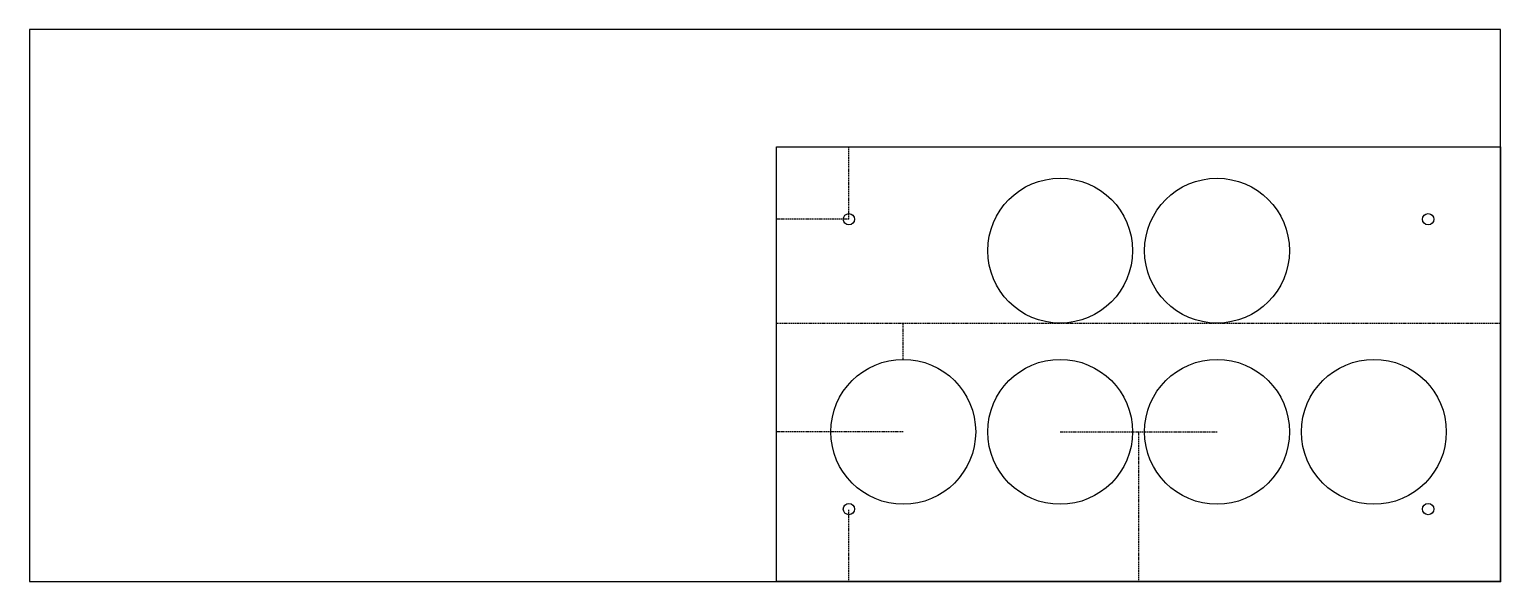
# Model space of a CAD drawing. Header units: millimetres. Extents: x -610 to 0, y 0 to 229.
import ezdxf

# ---------------------------------------------------------------- set-up
doc = ezdxf.new("R2010")
doc.units = ezdxf.units.MM
doc.linetypes.add('DASHED', pattern=[0.75, 0.5, -0.25])
doc.layers.get('0').update_dxf_attribs({"linetype": 'CONTINUOUS'})

msp = doc.modelspace()

# ---------------------------------------------------------------- linework, layer by layer
at = {"linetype": 'DASHED'}
for p, q in [((-270, 150), (-270, 180)), ((-270, 150), (-300, 150)), ((-300, 107), (0, 107)), ((-247.5, 92), (-247.5, 107)), ((-247.5, 62), (-300, 62)), ((-182.5, 62), (-117.5, 62)), ((-150, 62), (-150, 0)), ((-270, 0), (-270, 30))]:
    msp.add_line(p, q, dxfattribs=at)
for points in [[(-609.6, 0), (0, 0), (0, 228.6), (-609.6, 228.6)], [(0, 0), (-300, 0), (-300, 180), (0, 180)]]:
    msp.add_lwpolyline(points, close=True)
for centre, radius in [((-182.5, 137), 30), ((-117.5, 137), 30), ((-270, 150), 2.35), ((-30, 150), 2.35), ((-247.5, 62), 30), ((-182.5, 62), 30), ((-117.5, 62), 30), ((-52.5, 62), 30), ((-270, 30), 2.35), ((-30, 30), 2.35)]:
    msp.add_circle(centre, radius)
msp.add_point((0, 0))

doc.saveas('drawing.dxf')
